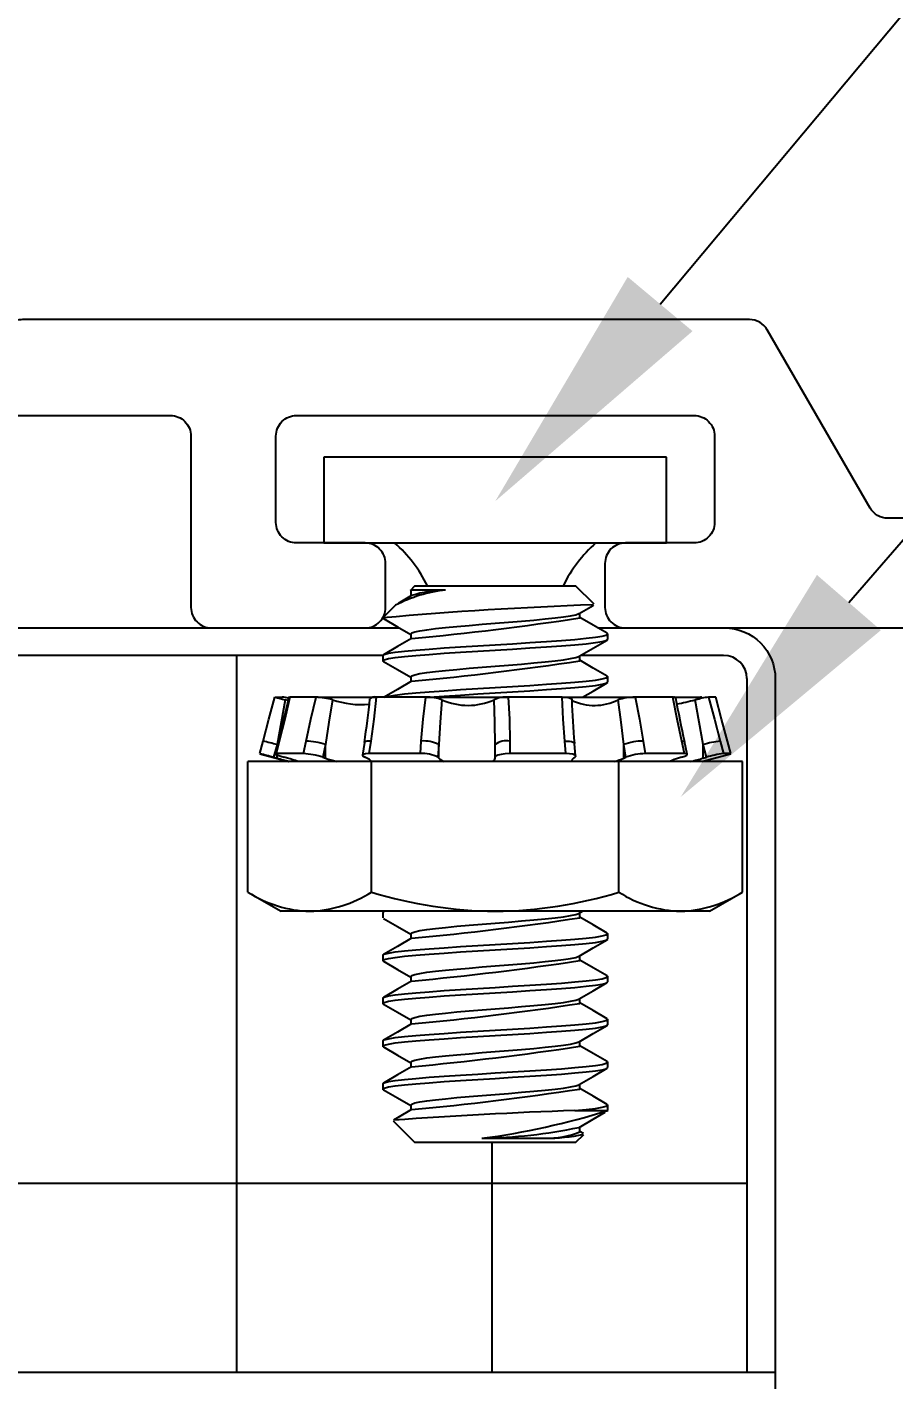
# Model space of a CAD drawing. Extents: x -1.9 to 5.76, y -0.52 to 4.52.
# Drawn here: x 0.033 to 0.665, y 2.126 to 3.113 of the extents above; entities that cross this region are included whole.
import ezdxf
from ezdxf import colors
from ezdxf.entities.mleader import LeaderData, LeaderLine
from ezdxf.math import Vec2, Vec3

# ---------------------------------------------------------------- set-up
doc = ezdxf.new("R2010")
doc.units = 0
doc.header["$LTSCALE"] = 0.5
doc.header["$MEASUREMENT"] = 0
doc.layers.add('CUST DWG', color=60, linetype='CONTINUOUS', lineweight=20)
for name, color, linetype in [('Driver', 210, 'CONTINUOUS'), ('FAB DWG', 221, 'CONTINUOUS'), ('Hardware', 242, 'CONTINUOUS'), ('Housing', 150, 'CONTINUOUS')]:
    doc.layers.add(name, color=color, linetype=linetype)
doc.styles.add('LSAD_Standard', font='arial.ttf')

msp = doc.modelspace()

# ---------------------------------------------------------------- linework, layer by layer
at = {"layer": 'Driver', "transparency": 16777216}
for p, q in [((0.29225, 2.65505), (-0.31183, 2.65505)), ((0.1855, 2.65505), (0.1855, 2.13175)), ((0.5408, 2.65505), (0.43653, 2.65505)), ((0.5578, 2.63805), (0.5578, 2.13175)), ((0.3717, 2.29955), (0.3717, 2.13175)), ((0.5578, 2.26975), (-0.5592, 2.26975)), ((0.5778, 2.13175), (-0.5792, 2.13175))]:
    msp.add_line(p, q, dxfattribs=at)
msp.add_lwpolyline([(0.44905, 2.67505), (0.5415, 2.67505, -0.414214), (0.5785, 2.63805), (0.5785, 1.71205, -0.414214), (0.5415, 1.67505), (-0.5415, 1.67505, -0.414214), (-0.5785, 1.71205), (-0.5785, 2.63805, -0.414214), (-0.5415, 2.67505), (-0.44409, 2.67505)], format="xyb", dxfattribs=at)
msp.add_lwpolyline([(-0.29942, 2.67505), (0.30439, 2.67505)], dxfattribs=at)
msp.add_arc((0.5408, 2.63805), 0.017, 0, 90, dxfattribs=at)
at = {"layer": 'Hardware', "linetype": 'Continuous', "transparency": 16777216}
for p, q in [((0.49922, 2.79955), (0.24922, 2.79955)), ((0.24922, 2.79955), (0.24922, 2.73705)), ((0.49922, 2.73705), (0.49922, 2.79955)), ((0.24922, 2.73705), (0.49922, 2.73705)), ((0.31565, 2.7058), (0.31205, 2.70219)), ((0.31565, 2.7058), (0.32469, 2.7058)), ((0.32469, 2.7058), (0.42374, 2.7058)), ((0.42374, 2.7058), (0.43278, 2.7058)), ((0.44626, 2.69232), (0.43278, 2.7058)), ((0.3131, 2.69865), (0.30338, 2.69299)), ((0.31328, 2.70266), (0.31206, 2.70217)), ((0.31231, 2.70169), (0.31251, 2.70157)), ((0.31251, 2.70189), (0.31251, 2.69831)), ((0.33799, 2.70266), (0.31328, 2.70266)), ((0.30149, 2.69164), (0.29222, 2.68236)), ((0.43592, 2.68236), (0.43592, 2.68594)), ((0.29287, 2.68186), (0.29222, 2.68236)), ((0.31251, 2.67064), (0.31251, 2.66706)), ((0.45622, 2.66674), (0.45622, 2.67064)), ((0.29222, 2.65502), (0.29222, 2.65111)), ((0.43592, 2.65111), (0.43592, 2.65469)), ((0.31251, 2.63939), (0.31251, 2.63581)), ((0.45622, 2.63549), (0.45622, 2.63939)), ((0.21339, 2.62457), (0.21862, 2.62457)), ((0.22315, 2.62204), (0.22091, 2.62263)), ((0.24355, 2.62457), (0.22441, 2.62457)), ((0.24466, 2.62457), (0.24422, 2.62454)), ((0.24466, 2.62457), (0.24534, 2.62457)), ((0.24534, 2.62457), (0.2873, 2.62457)), ((0.32362, 2.62457), (0.28742, 2.62457)), ((0.32362, 2.62457), (0.38359, 2.62457)), ((0.42301, 2.62457), (0.38358, 2.62457)), ((0.42301, 2.62457), (0.47627, 2.62457)), ((0.50377, 2.62457), (0.47616, 2.62457)), ((0.50489, 2.62457), (0.50421, 2.62454)), ((0.50489, 2.62457), (0.52402, 2.62457)), ((0.52489, 2.62376), (0.52474, 2.62442)), ((0.53505, 2.62457), (0.52981, 2.62457)), ((0.20235, 2.58336), (0.2048, 2.59249)), ((0.21498, 2.5899), (0.21251, 2.5807)), ((0.21597, 2.59238), (0.21362, 2.5832)), ((0.21667, 2.59249), (0.21434, 2.58336)), ((0.21498, 2.58851), (0.21498, 2.5899)), ((0.23423, 2.58336), (0.23613, 2.59249)), ((0.2503, 2.5899), (0.24837, 2.5807)), ((0.2503, 2.58003), (0.2503, 2.5899)), ((0.2787, 2.59146), (0.27725, 2.58225)), ((0.2834, 2.59249), (0.28195, 2.58336)), ((0.31958, 2.58336), (0.32021, 2.59249)), ((0.33295, 2.5899), (0.33231, 2.5807)), ((0.33295, 2.58003), (0.33295, 2.5899)), ((0.37422, 2.5807), (0.37422, 2.5899)), ((0.38482, 2.59249), (0.38481, 2.58336)), ((0.4258, 2.58336), (0.42491, 2.59249)), ((0.43286, 2.58165), (0.43198, 2.59086)), ((0.46794, 2.58003), (0.46794, 2.5899)), ((0.4694, 2.5807), (0.46794, 2.5899)), ((0.48219, 2.59249), (0.48362, 2.58336)), ((0.51232, 2.58336), (0.51026, 2.59249)), ((0.51433, 2.5829), (0.51226, 2.5921)), ((0.52587, 2.58003), (0.52587, 2.5899)), ((0.52822, 2.5807), (0.52587, 2.5899)), ((0.53831, 2.59249), (0.54064, 2.58336)), ((0.54608, 2.58336), (0.54364, 2.59249)), ((0.19379, 2.48228), (0.19379, 2.5777)), ((0.28401, 2.5777), (0.19379, 2.5777)), ((0.20255, 2.5833), (0.22347, 2.5777)), ((0.21251, 2.5807), (0.21498, 2.58003)), ((0.23423, 2.58336), (0.21434, 2.58336)), ((0.21498, 2.58003), (0.21498, 2.58241)), ((0.22256, 2.58003), (0.22021, 2.5807)), ((0.24837, 2.5807), (0.2503, 2.58003)), ((0.28049, 2.58003), (0.27904, 2.5807)), ((0.31958, 2.58336), (0.28195, 2.58336)), ((0.28401, 2.48228), (0.28401, 2.5777)), ((0.46443, 2.5777), (0.28401, 2.5777)), ((0.33231, 2.5807), (0.33295, 2.58003)), ((0.37422, 2.58003), (0.37422, 2.5807)), ((0.4258, 2.58336), (0.38481, 2.58336)), ((0.43225, 2.5807), (0.43136, 2.58003)), ((0.46443, 2.48228), (0.46443, 2.5777)), ((0.55464, 2.5777), (0.46443, 2.5777)), ((0.46794, 2.58003), (0.4694, 2.5807)), ((0.51232, 2.58336), (0.48362, 2.58336)), ((0.51002, 2.5807), (0.50795, 2.58003)), ((0.52496, 2.5777), (0.54588, 2.5833)), ((0.52587, 2.58003), (0.52822, 2.5807)), ((0.54608, 2.58336), (0.54064, 2.58336)), ((0.54588, 2.58331), (0.54608, 2.58336)), ((0.55464, 2.48228), (0.55464, 2.5777)), ((0.19379, 2.48228), (0.21797, 2.46832)), ((0.53047, 2.46832), (0.55464, 2.48228)), ((0.2389, 2.46832), (0.21797, 2.46832)), ((0.37422, 2.46832), (0.2389, 2.46832)), ((0.50953, 2.46832), (0.37422, 2.46832)), ((0.53047, 2.46832), (0.50953, 2.46832)), ((0.29222, 2.46752), (0.29222, 2.46361)), ((0.43592, 2.46361), (0.43592, 2.46719)), ((0.31251, 2.45189), (0.31251, 2.44831)), ((0.45622, 2.44799), (0.45622, 2.45189)), ((0.29222, 2.43627), (0.29222, 2.43236)), ((0.43592, 2.43236), (0.43592, 2.43594)), ((0.31251, 2.42064), (0.31251, 2.41706)), ((0.45622, 2.41674), (0.45622, 2.42064)), ((0.29222, 2.40502), (0.29222, 2.40111)), ((0.43592, 2.40111), (0.43592, 2.40469)), ((0.31251, 2.38939), (0.31251, 2.38581)), ((0.45622, 2.38549), (0.45622, 2.38939)), ((0.29222, 2.37377), (0.29222, 2.36986)), ((0.43592, 2.36986), (0.43592, 2.37344)), ((0.31251, 2.35814), (0.31251, 2.35456)), ((0.45622, 2.35424), (0.45622, 2.35814)), ((0.29222, 2.34252), (0.29222, 2.33861)), ((0.43592, 2.33861), (0.43592, 2.34219)), ((0.31251, 2.32689), (0.31251, 2.32331)), ((0.4322, 2.32299), (0.45622, 2.32299)), ((0.45622, 2.32299), (0.45622, 2.32689)), ((0.29976, 2.31544), (0.31565, 2.29955)), ((0.43592, 2.30736), (0.43592, 2.31094)), ((0.36451, 2.30269), (0.41044, 2.30269)), ((0.43278, 2.29955), (0.43878, 2.30555)), ((0.43856, 2.30615), (0.43592, 2.30769)), ((0.37422, 2.29955), (0.31565, 2.29955)), ((0.43278, 2.29955), (0.37422, 2.29955))]:
    msp.add_line(p, q, dxfattribs=at)
at = {"layer": 'Hardware', "linetype": 'Continuous', "transparency": 16777216, "flags": 128}
for points in [[(0.31252, 2.70189), (0.31251, 2.70189), (0.31328, 2.70266)], [(0.31252, 2.67064), (0.31251, 2.67064), (0.31325, 2.67139), (0.31551, 2.67219), (0.31927, 2.673), (0.32437, 2.6738), (0.33059, 2.67455), (0.33785, 2.6753), (0.34615, 2.6761), (0.35521, 2.67691), (0.36468, 2.6777), (0.37422, 2.67845), (0.38375, 2.67921), (0.39323, 2.68), (0.40228, 2.68081), (0.41058, 2.68161), (0.41785, 2.68236), (0.42406, 2.68311), (0.42917, 2.68391), (0.43292, 2.68472), (0.43518, 2.68551), (0.43526, 2.6856)], [(0.43533, 2.6856), (0.44555, 2.69154), (0.44599, 2.6918)], [(0.29265, 2.68186), (0.30289, 2.67592), (0.31251, 2.67032)], [(0.45578, 2.67114), (0.44555, 2.67708), (0.43592, 2.68269)], [(0.29222, 2.65502), (0.2932, 2.65577), (0.2962, 2.65656), (0.30119, 2.65737), (0.30797, 2.65817), (0.31623, 2.65892), (0.32589, 2.65967), (0.33692, 2.66047), (0.34895, 2.66128), (0.36155, 2.66208), (0.37422, 2.66283), (0.38689, 2.66358), (0.39948, 2.66438), (0.41152, 2.66519), (0.42254, 2.66598), (0.4322, 2.66674), (0.44046, 2.66749), (0.44724, 2.66828), (0.45223, 2.66909), (0.45523, 2.66989), (0.45622, 2.67064), (0.45556, 2.67114)], [(0.29287, 2.65061), (0.29222, 2.65111), (0.2932, 2.65186), (0.2962, 2.65266), (0.30119, 2.65347), (0.30797, 2.65426), (0.31623, 2.65502), (0.32589, 2.65577), (0.33692, 2.65656), (0.34895, 2.65737), (0.36155, 2.65817), (0.37422, 2.65892), (0.38689, 2.65967), (0.39948, 2.66047), (0.41152, 2.66128), (0.42254, 2.66208), (0.4322, 2.66283), (0.44046, 2.66358), (0.44724, 2.66438), (0.45223, 2.66519), (0.45523, 2.66598), (0.45622, 2.66674)], [(0.3131, 2.6674), (0.30288, 2.66146), (0.29265, 2.65551)], [(0.43533, 2.65435), (0.44555, 2.66029), (0.45578, 2.66624)], [(0.29265, 2.65061), (0.30289, 2.64467), (0.31251, 2.63907)], [(0.31252, 2.63939), (0.31251, 2.63939), (0.31325, 2.64014), (0.31551, 2.64094), (0.31927, 2.64175), (0.32437, 2.64255), (0.33059, 2.6433), (0.33785, 2.64405), (0.34615, 2.64485), (0.35521, 2.64566), (0.36468, 2.64645), (0.37422, 2.6472), (0.38375, 2.64796), (0.39323, 2.64875), (0.40228, 2.64956), (0.41058, 2.65036), (0.41785, 2.65111), (0.42406, 2.65186), (0.42917, 2.65266), (0.43292, 2.65347), (0.43518, 2.65426), (0.43526, 2.65435)], [(0.45578, 2.63989), (0.44555, 2.64583), (0.43592, 2.65144)], [(0.3131, 2.63615), (0.30288, 2.63021), (0.29319, 2.62457)], [(0.29341, 2.62457), (0.2962, 2.62531), (0.30119, 2.62612), (0.30797, 2.62692), (0.31623, 2.62767), (0.32589, 2.62842), (0.33692, 2.62922), (0.34895, 2.63003), (0.36155, 2.63083), (0.37422, 2.63158), (0.38689, 2.63233), (0.39948, 2.63313), (0.41152, 2.63394), (0.42254, 2.63473), (0.4322, 2.63549), (0.44046, 2.63624), (0.44724, 2.63703), (0.45223, 2.63784), (0.45523, 2.63864), (0.45622, 2.63939), (0.45556, 2.63989)], [(0.32359, 2.62434), (0.32589, 2.62452), (0.33692, 2.62531), (0.34895, 2.62612), (0.36155, 2.62692), (0.37422, 2.62767), (0.38689, 2.62842), (0.39948, 2.62922), (0.41152, 2.63003), (0.42254, 2.63083), (0.4322, 2.63158), (0.44046, 2.63233), (0.44724, 2.63313), (0.45223, 2.63394), (0.45523, 2.63473), (0.45622, 2.63549)], [(0.43787, 2.62457), (0.44555, 2.62904), (0.45578, 2.63499)], [(0.2048, 2.59249), (0.20909, 2.60853), (0.21339, 2.62457)], [(0.22091, 2.62263), (0.21795, 2.60627), (0.21498, 2.5899)], [(0.22441, 2.62457), (0.22066, 2.60855), (0.21667, 2.59249)], [(0.22373, 2.62441), (0.22371, 2.62443), (0.22441, 2.62457)], [(0.23613, 2.59249), (0.23965, 2.60853), (0.24355, 2.62457)], [(0.25541, 2.62263), (0.25273, 2.60627), (0.2503, 2.5899)], [(0.28742, 2.62457), (0.28568, 2.60855), (0.2834, 2.59249)], [(0.32021, 2.59249), (0.32161, 2.60853), (0.32362, 2.62457)], [(0.33529, 2.62263), (0.33392, 2.60627), (0.33295, 2.5899)], [(0.37422, 2.5899), (0.37401, 2.60626), (0.37337, 2.62263)], [(0.38358, 2.62457), (0.38452, 2.60855), (0.38482, 2.59249)], [(0.42491, 2.59249), (0.42366, 2.60853), (0.42301, 2.62457)], [(0.42301, 2.62457), (0.42601, 2.62444), (0.42834, 2.62404), (0.42973, 2.62341), (0.42996, 2.62282)], [(0.46794, 2.5899), (0.46603, 2.60626), (0.46379, 2.62263)], [(0.47616, 2.62457), (0.47942, 2.60855), (0.48219, 2.59249)], [(0.50377, 2.62457), (0.5053, 2.62444), (0.5057, 2.6241)], [(0.51026, 2.59249), (0.50682, 2.60853), (0.50377, 2.62457)], [(0.52587, 2.5899), (0.52299, 2.60626), (0.52, 2.62263)], [(0.52189, 2.62309), (0.52286, 2.62341), (0.52431, 2.62403), (0.52472, 2.62443), (0.52402, 2.62457)], [(0.52981, 2.62457), (0.53414, 2.60855), (0.53831, 2.59249)], [(0.54364, 2.59249), (0.53934, 2.60853), (0.53505, 2.62457)], [(0.21667, 2.59249), (0.21612, 2.59247), (0.21597, 2.59238)], [(0.2834, 2.59249), (0.28181, 2.59247), (0.28049, 2.59234), (0.27951, 2.59211), (0.2789, 2.59179), (0.2787, 2.59146)], [(0.42491, 2.59249), (0.42678, 2.59247), (0.42846, 2.59234), (0.42986, 2.59211), (0.43094, 2.59179), (0.43165, 2.59139), (0.43197, 2.59093), (0.43198, 2.59086)], [(0.51026, 2.59249), (0.5113, 2.59247), (0.51197, 2.59234), (0.51225, 2.59211), (0.51226, 2.5921)], [(0.21434, 2.58336), (0.21363, 2.58322), (0.21402, 2.58282), (0.21546, 2.5822), (0.21779, 2.58141), (0.22021, 2.5807)], [(0.28195, 2.58336), (0.27946, 2.58322), (0.27782, 2.58282), (0.27724, 2.5822), (0.27778, 2.58141), (0.27904, 2.5807)], [(0.38481, 2.58336), (0.38147, 2.58322), (0.37845, 2.58282), (0.37607, 2.5822), (0.37461, 2.58141), (0.37422, 2.5807)], [(0.43225, 2.5807), (0.43287, 2.58155), (0.43236, 2.58232), (0.43079, 2.58291), (0.42833, 2.58326), (0.4258, 2.58336)], [(0.43136, 2.58003), (0.43031, 2.579), (0.43008, 2.57803)], [(0.51002, 2.5807), (0.51239, 2.58155), (0.51389, 2.58232), (0.51433, 2.58291), (0.51366, 2.58326), (0.51232, 2.58336)], [(0.29222, 2.46752), (0.2932, 2.46827), (0.29341, 2.46832)], [(0.29319, 2.46832), (0.29265, 2.46801)], [(0.43533, 2.46685), (0.43787, 2.46832)], [(0.29265, 2.46311), (0.30289, 2.45717), (0.31251, 2.45157)], [(0.31252, 2.45189), (0.31251, 2.45189), (0.31325, 2.45264), (0.31551, 2.45344), (0.31927, 2.45425), (0.32437, 2.45505), (0.33059, 2.4558), (0.33785, 2.45655), (0.34615, 2.45735), (0.35521, 2.45816), (0.36468, 2.45895), (0.37422, 2.4597), (0.38375, 2.46046), (0.39323, 2.46125), (0.40228, 2.46206), (0.41058, 2.46286), (0.41785, 2.46361), (0.42406, 2.46436), (0.42917, 2.46516), (0.43292, 2.46597), (0.43518, 2.46676), (0.43526, 2.46685)], [(0.45578, 2.45239), (0.44555, 2.45833), (0.43592, 2.46394)], [(0.29222, 2.43627), (0.2932, 2.43702), (0.2962, 2.43781), (0.30119, 2.43862), (0.30797, 2.43942), (0.31623, 2.44017), (0.32589, 2.44092), (0.33692, 2.44172), (0.34895, 2.44253), (0.36155, 2.44333), (0.37422, 2.44408), (0.38689, 2.44483), (0.39948, 2.44563), (0.41152, 2.44644), (0.42254, 2.44723), (0.4322, 2.44799), (0.44046, 2.44874), (0.44724, 2.44953), (0.45223, 2.45034), (0.45523, 2.45114), (0.45622, 2.45189), (0.45556, 2.45239)], [(0.3131, 2.44865), (0.30288, 2.44271), (0.29265, 2.43676)], [(0.29287, 2.43186), (0.29222, 2.43236), (0.2932, 2.43311), (0.2962, 2.43391), (0.30119, 2.43472), (0.30797, 2.43551), (0.31623, 2.43627), (0.32589, 2.43702), (0.33692, 2.43781), (0.34895, 2.43862), (0.36155, 2.43942), (0.37422, 2.44017), (0.38689, 2.44092), (0.39948, 2.44172), (0.41152, 2.44253), (0.42254, 2.44333), (0.4322, 2.44408), (0.44046, 2.44483), (0.44724, 2.44563), (0.45223, 2.44644), (0.45523, 2.44723), (0.45622, 2.44799)], [(0.43533, 2.4356), (0.44555, 2.44154), (0.45578, 2.44749)], [(0.29265, 2.43186), (0.30289, 2.42592), (0.31251, 2.42032)], [(0.31252, 2.42064), (0.31251, 2.42064), (0.31325, 2.42139), (0.31551, 2.42219), (0.31927, 2.423), (0.32437, 2.4238), (0.33059, 2.42455), (0.33785, 2.4253), (0.34615, 2.4261), (0.35521, 2.42691), (0.36468, 2.4277), (0.37422, 2.42845), (0.38375, 2.42921), (0.39323, 2.43), (0.40228, 2.43081), (0.41058, 2.43161), (0.41785, 2.43236), (0.42406, 2.43311), (0.42917, 2.43391), (0.43292, 2.43472), (0.43518, 2.43551), (0.43526, 2.4356)], [(0.45578, 2.42114), (0.44555, 2.42708), (0.43592, 2.43269)], [(0.29222, 2.40502), (0.2932, 2.40577), (0.2962, 2.40656), (0.30119, 2.40737), (0.30797, 2.40817), (0.31623, 2.40892), (0.32589, 2.40967), (0.33692, 2.41047), (0.34895, 2.41128), (0.36155, 2.41208), (0.37422, 2.41283), (0.38689, 2.41358), (0.39948, 2.41438), (0.41152, 2.41519), (0.42254, 2.41598), (0.4322, 2.41674), (0.44046, 2.41749), (0.44724, 2.41828), (0.45223, 2.41909), (0.45523, 2.41989), (0.45622, 2.42064), (0.45556, 2.42114)], [(0.29287, 2.40061), (0.29222, 2.40111), (0.2932, 2.40186), (0.2962, 2.40266), (0.30119, 2.40347), (0.30797, 2.40426), (0.31623, 2.40502), (0.32589, 2.40577), (0.33692, 2.40656), (0.34895, 2.40737), (0.36155, 2.40817), (0.37422, 2.40892), (0.38689, 2.40967), (0.39948, 2.41047), (0.41152, 2.41128), (0.42254, 2.41208), (0.4322, 2.41283), (0.44046, 2.41358), (0.44724, 2.41438), (0.45223, 2.41519), (0.45523, 2.41598), (0.45622, 2.41674)], [(0.3131, 2.4174), (0.30288, 2.41146), (0.29265, 2.40551)], [(0.43533, 2.40435), (0.44555, 2.41029), (0.45578, 2.41624)], [(0.29265, 2.40061), (0.30289, 2.39467), (0.31251, 2.38907)], [(0.31252, 2.38939), (0.31251, 2.38939), (0.31325, 2.39014), (0.31551, 2.39094), (0.31927, 2.39175), (0.32437, 2.39255), (0.33059, 2.3933), (0.33785, 2.39405), (0.34615, 2.39485), (0.35521, 2.39566), (0.36468, 2.39645), (0.37422, 2.3972), (0.38375, 2.39796), (0.39323, 2.39875), (0.40228, 2.39956), (0.41058, 2.40036), (0.41785, 2.40111), (0.42406, 2.40186), (0.42917, 2.40266), (0.43292, 2.40347), (0.43518, 2.40426), (0.43526, 2.40435)], [(0.45578, 2.38989), (0.44555, 2.39583), (0.43592, 2.40144)], [(0.29222, 2.37377), (0.2932, 2.37452), (0.2962, 2.37531), (0.30119, 2.37612), (0.30797, 2.37692), (0.31623, 2.37767), (0.32589, 2.37842), (0.33692, 2.37922), (0.34895, 2.38003), (0.36155, 2.38083), (0.37422, 2.38158), (0.38689, 2.38233), (0.39948, 2.38313), (0.41152, 2.38394), (0.42254, 2.38473), (0.4322, 2.38549), (0.44046, 2.38624), (0.44724, 2.38703), (0.45223, 2.38784), (0.45523, 2.38864), (0.45622, 2.38939), (0.45556, 2.38989)], [(0.29287, 2.36936), (0.29222, 2.36986), (0.2932, 2.37061), (0.2962, 2.37141), (0.30119, 2.37222), (0.30797, 2.37301), (0.31623, 2.37377), (0.32589, 2.37452), (0.33692, 2.37531), (0.34895, 2.37612), (0.36155, 2.37692), (0.37422, 2.37767), (0.38689, 2.37842), (0.39948, 2.37922), (0.41152, 2.38003), (0.42254, 2.38083), (0.4322, 2.38158), (0.44046, 2.38233), (0.44724, 2.38313), (0.45223, 2.38394), (0.45523, 2.38473), (0.45622, 2.38549)], [(0.3131, 2.38615), (0.30288, 2.38021), (0.29265, 2.37426)], [(0.43533, 2.3731), (0.44555, 2.37904), (0.45578, 2.38499)], [(0.29265, 2.36936), (0.30289, 2.36342), (0.31251, 2.35782)], [(0.31252, 2.35814), (0.31251, 2.35814), (0.31325, 2.35889), (0.31551, 2.35969), (0.31927, 2.3605), (0.32437, 2.3613), (0.33059, 2.36205), (0.33785, 2.3628), (0.34615, 2.3636), (0.35521, 2.36441), (0.36468, 2.3652), (0.37422, 2.36595), (0.38375, 2.36671), (0.39323, 2.3675), (0.40228, 2.36831), (0.41058, 2.36911), (0.41785, 2.36986), (0.42406, 2.37061), (0.42917, 2.37141), (0.43292, 2.37222), (0.43518, 2.37301), (0.43526, 2.3731)], [(0.45578, 2.35864), (0.44555, 2.36458), (0.43592, 2.37019)], [(0.29222, 2.34252), (0.2932, 2.34327), (0.2962, 2.34406), (0.30119, 2.34487), (0.30797, 2.34567), (0.31623, 2.34642), (0.32589, 2.34717), (0.33692, 2.34797), (0.34895, 2.34878), (0.36155, 2.34958), (0.37422, 2.35033), (0.38689, 2.35108), (0.39948, 2.35188), (0.41152, 2.35269), (0.42254, 2.35348), (0.4322, 2.35424), (0.44046, 2.35499), (0.44724, 2.35578), (0.45223, 2.35659), (0.45523, 2.35739), (0.45622, 2.35814), (0.45556, 2.35864)], [(0.29287, 2.33811), (0.29222, 2.33861), (0.2932, 2.33936), (0.2962, 2.34016), (0.30119, 2.34097), (0.30797, 2.34176), (0.31623, 2.34252), (0.32589, 2.34327), (0.33692, 2.34406), (0.34895, 2.34487), (0.36155, 2.34567), (0.37422, 2.34642), (0.38689, 2.34717), (0.39948, 2.34797), (0.41152, 2.34878), (0.42254, 2.34958), (0.4322, 2.35033), (0.44046, 2.35108), (0.44724, 2.35188), (0.45223, 2.35269), (0.45523, 2.35348), (0.45622, 2.35424)], [(0.3131, 2.3549), (0.30288, 2.34896), (0.29265, 2.34301)], [(0.43533, 2.34185), (0.44555, 2.34779), (0.45578, 2.35374)], [(0.31252, 2.32689), (0.31251, 2.32689), (0.31325, 2.32764), (0.31551, 2.32844), (0.31927, 2.32925), (0.32437, 2.33005), (0.33059, 2.3308), (0.33785, 2.33155), (0.34615, 2.33235), (0.35521, 2.33316), (0.36468, 2.33395), (0.37422, 2.3347), (0.38375, 2.33546), (0.39323, 2.33625), (0.40228, 2.33706), (0.41058, 2.33786), (0.41785, 2.33861), (0.42406, 2.33936), (0.42917, 2.34016), (0.43292, 2.34097), (0.43518, 2.34176), (0.43526, 2.34185)], [(0.29265, 2.33811), (0.30289, 2.33217), (0.31251, 2.32657)], [(0.45578, 2.32739), (0.44555, 2.33333), (0.43592, 2.33894)], [(0.3131, 2.32365), (0.30288, 2.31771), (0.29996, 2.31601)], [(0.4322, 2.32299), (0.44046, 2.32374), (0.44724, 2.32453), (0.45223, 2.32534), (0.45523, 2.32614), (0.45622, 2.32689), (0.45556, 2.32739)], [(0.43533, 2.3106), (0.44555, 2.31654), (0.45441, 2.32169)]]:
    msp.add_lwpolyline(points, dxfattribs=at)
at = {"layer": 'Hardware', "linetype": 'Continuous', "transparency": 16777216}
for centre, radius, start, end in [((0.23526, 2.66207), 0.09955, 26.05462, 48.86391), ((0.51317, 2.66207), 0.09955, 131.13609, 153.94538), ((0.3483, 2.60298), 0.10021, 95.90332, 117.82377), ((0.33921, 2.6162), 0.08647, 90.8063, 107.5273), ((0.54006, -0.06858), 2.76209, 91.9529, 95.14813), ((0.1205, 4.7597), 2.10115, 275.26134, 278.63376), ((0.1205, 4.72845), 2.10115, 275.26134, 278.63376), ((0.23696, 2.69981), 0.07883, 252.71686, 258.25641), ((-0.91058, 2.88139), 1.16303, 345.61123, 347.23503), ((0.21558, 2.59068), 0.03403, 76.44547, 84.86385), ((0.2412, 2.57321), 0.05141, 73.95853, 87.38972), ((0.27685, 2.68695), 0.0678, 251.5716, 274.62902), ((-0.20438, 2.66863), 0.4892, 350.92411, 354.70094), ((0.28613, 2.6197), 0.00505, 75.21474, 131.99085), ((0.32451, 2.59396), 0.03062, 69.38223, 91.66307), ((0.35433, 2.6651), 0.04655, 245.85457, 294.14543), ((0.38197, 2.60529), 0.01935, 85.23061, 116.38298), ((0.82119, 2.63011), 0.39118, 181.06606, 185.7577), ((0.44652, 2.65679), 0.03828, 244.6093, 296.8132), ((0.47685, 2.57998), 0.0446, 90.87582, 107.02209), ((1.1652, 2.74093), 0.66969, 190.04544, 192.84016), ((0.47729, 2.78377), 0.16671, 280.12261, 284.84233), ((0.5371, 2.56216), 0.06284, 96.66449, 105.79654), ((0.16248, 2.40471), 0.19249, 74.17428, 77.30179), ((0.2346, 2.54406), 0.04846, 71.10097, 88.19049), ((0.32221, 2.56972), 0.02286, 61.99696, 95.03286), ((0.38221, 2.58018), 0.01259, 78.02014, 129.4112), ((0.48183, 2.55395), 0.03854, 89.47049, 111.12409), ((0.54516, 2.52833), 0.06452, 96.09484, 107.40098), ((0.00909, 1.82495), 0.78264, 74.93504, 75.6886), ((0.54195, 3.79644), 1.25959, 254.95432, 255.36877), ((0.17036, 2.3937), 0.19351, 71.96409, 74.34851), ((0.23204, 2.53289), 0.05052, 71.13873, 87.51812), ((0.28211, 2.67392), 0.09913, 251.28196, 256.08343), ((0.27626, 2.56959), 0.01127, 46.02899, 67.94137), ((0.32111, 2.55896), 0.02445, 62.75159, 93.58746), ((0.34099, 2.58939), 0.01234, 229.29288, 251.28665), ((0.37133, 2.58044), 0.00292, 289.87668, 351.90737), ((0.44976, 2.62126), 0.04506, 284.81607, 293.7995), ((0.48361, 2.54413), 0.03923, 89.98187, 111.24065), ((0.52627, 2.52109), 0.06173, 107.27107, 113.49291), ((0.4546, 2.83319), 0.263, 283.72323, 285.72344), ((0.55082, 2.50565), 0.07838, 97.45919, 106.75792), ((0.24161, 2.55697), 0.08869, 237.37, 268.24575), ((0.23542, 2.55943), 0.09117, 272.1847, 302.19955), ((0.37846, 2.79427), 0.32597, 253.15712, 269.25492), ((0.37054, 2.79061), 0.3223, 270.65283, 286.93513), ((0.51225, 2.55697), 0.08869, 237.37, 268.24575), ((0.50606, 2.55943), 0.09117, 272.1847, 302.19955), ((0.1205, 4.54095), 2.10115, 275.26134, 278.63376), ((0.1205, 4.5097), 2.10115, 275.26134, 278.63376), ((0.1205, 4.47845), 2.10115, 275.26134, 278.63376), ((0.1205, 4.4472), 2.10115, 275.26134, 278.63376), ((0.1205, 4.41595), 2.10115, 275.26134, 278.63376), ((0.57241, -1.53396), 3.85949, 92.08189, 94.04716), ((0.29283, 2.84387), 0.54591, 277.5447, 287.4151), ((0.3559, 2.70002), 0.39743, 271.24123, 281.51875), ((0.41146, 2.36894), 0.06626, 269.11753, 291.66167), ((0.41077, 2.43572), 0.13304, 269.85622, 282.11)]:
    msp.add_arc(centre, radius, start, end, dxfattribs=at)
at = {"layer": 'Housing', "transparency": 16777216}
for points in [[(0.98374, 0.01509), (0.9834, 2.88508, 0.414214), (0.9684, 2.90008), (0.7804, 2.90007, 0.414214), (0.7654, 2.88507), (0.76541, 2.84507, 0.414214), (0.78041, 2.83007), (0.87541, 2.83008, -0.414214), (0.89041, 2.81508), (0.89041, 2.77008, -0.414214), (0.87541, 2.75508), (0.66067, 2.75507, -0.267949), (0.64768, 2.76257), (0.57262, 2.89256, 0.267949), (0.55963, 2.90006), (0.0293, 2.90004, 0.176327), (0.01966, 2.89653), (0.00965, 2.88813, -0.36397), (-0.00964, 2.88813), (-0.01965, 2.89653, 0.176327), (-0.02929, 2.90003), (-0.55962, 2.90001, 0.267949), (-0.57261, 2.89251), (-0.64766, 2.76251, -0.267949)], [(-0.1372, 2.83003), (0.13722, 2.83004, -0.414214), (0.15222, 2.81504), (0.15222, 2.69004, 0.414214), (0.16722, 2.67504), (0.27922, 2.67505, 0.414214), (0.29422, 2.69005), (0.29422, 2.72205, 0.414214), (0.27922, 2.73705), (0.22922, 2.73705, -0.414214), (0.21422, 2.75205), (0.21422, 2.81505, -0.414214), (0.22922, 2.83005), (0.51922, 2.83006, -0.414214), (0.53422, 2.81506), (0.53422, 2.75206, -0.414214), (0.51922, 2.73706), (0.46922, 2.73706, 0.414214), (0.45422, 2.72206), (0.45422, 2.69006, 0.414214), (0.46922, 2.67506), (0.6836, 2.67507, -0.198912)]]:
    msp.add_lwpolyline(points, format="xyb", dxfattribs=at)

# ---------------------------------------------------------------- leaders
at = {"layer": 'CUST DWG', "ltscale": 0.5, "transparency": 16777216}
ml = msp.add_multileader_mtext('Standard', dxfattribs=at)
ml.set_content('\\A1;DRIVER', color=256, style='LSAD_Standard')
ml.set_leader_properties()
ml.build(insert=Vec2(0, 0))
ml.multileader.update_dxf_attribs({"text_left_attachment_type": 2, "dogleg_length": 0.36, "arrow_head_size": 0.1875})
ctx = ml.context
ctx.base_point, ctx.char_height, ctx.arrow_head_size, ctx.landing_gap_size, ctx.plane_origin = Vec3(2.51397, 2.99088), 0.1875, 0.1875, 0.09, Vec3(1.02803, 2.88692)
ctx.left_attachment = 2
notes = []
notes.append((ctx, [(0, (1, 1, 0), (1.75676, 2.99088), (1, 0), 0.75721, [(0, [(0.5785, 1.71608)], 0, [])])]))
ctx.mtext.insert, ctx.mtext.width, ctx.mtext.defined_height, ctx.mtext.flow_direction = Vec3(2.60397, 3.08463), 3.1515298, 0.8541, 5
at = {"layer": 'FAB DWG', "ltscale": 0.5, "transparency": 16777216}
ml = msp.add_multileader_mtext('Standard', dxfattribs=at)
ml.set_content('8-32 SPADE SCREW\\P(HW83212-00)', color=256, style='LSAD_Standard')
ml.set_leader_properties()
ml.build(insert=Vec2(0, 0))
ml.multileader.update_dxf_attribs({"text_left_attachment_type": 2, "dogleg_length": 0.36, "arrow_head_size": 0.1875})
ctx = ml.context
ctx.base_point, ctx.char_height, ctx.arrow_head_size, ctx.landing_gap_size, ctx.plane_origin = Vec3(2.51396, 4.22711), 0.1875, 0.1875, 0.09, Vec3(1.48679, 3.81572)
ctx.left_attachment = 2
notes.append((ctx, [(0, (1, 1, 0), (1.59445, 4.22711), (1, 0), 0.91951, [(0, [(0.37422, 2.76755)], 0, [])])]))
ctx.mtext.insert, ctx.mtext.width, ctx.mtext.defined_height, ctx.mtext.flow_direction = Vec3(2.60396, 4.50787), 3.1515298, 0.8541, 5
ml = msp.add_multileader_mtext('Standard', dxfattribs=at)
ml.set_content('8-32 KEPS NUT\\P(HW08320-00)', color=256, style='LSAD_Standard')
ml.set_leader_properties()
ml.build(insert=Vec2(0, 0))
ml.multileader.update_dxf_attribs({"text_left_attachment_type": 2, "dogleg_length": 0.36, "arrow_head_size": 0.1875})
ctx = ml.context
ctx.base_point, ctx.char_height, ctx.arrow_head_size, ctx.landing_gap_size, ctx.plane_origin = Vec3(2.51397, 3.51862), 0.1875, 0.1875, 0.09, Vec3(1.48679, 3.10724)
ctx.left_attachment = 2
notes.append((ctx, [(0, (1, 1, 0), (1.34596, 3.51862), (1, 0), 1.16801, [(0, [(0.50953, 2.55175)], 0, [])])]))
ctx.mtext.insert, ctx.mtext.width, ctx.mtext.defined_height, ctx.mtext.flow_direction = Vec3(2.60397, 3.79938), 3.1515298, 0.8541, 5
for ctx, leaders in notes:
    for number, flags, end, landing, length, lines in leaders:
        leader = LeaderData()
        leader.index, (leader.has_last_leader_line, leader.has_dogleg_vector, leader.attachment_direction) = number, flags
        leader.last_leader_point, leader.dogleg_vector, leader.dogleg_length = Vec3(end), Vec3(landing), length
        for number, points, colour, breaks in lines:
            line = LeaderLine()
            line.index, line.vertices, line.color, line.breaks = number, Vec3.list(points), colors.encode_raw_color(colour), breaks
            leader.lines.append(line)
        ctx.leaders.append(leader)

doc.saveas('drawing.dxf')
